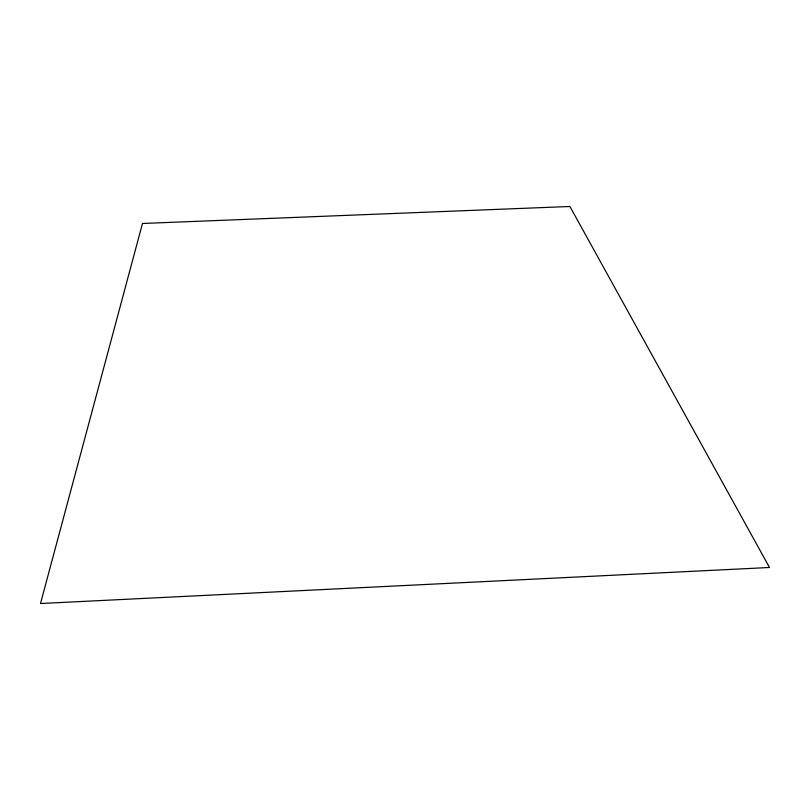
<?xml version="1.0" encoding="UTF-8"?>
<svg xmlns="http://www.w3.org/2000/svg" width="810" height="810" viewBox="0 0 810 810"><rect width="100%" height="100%" fill="white"/><g stroke="black" fill="none" stroke-linecap="round" stroke-linejoin="round"><path stroke-width="1.21" d="M142.479 223.479L40.5 603.521L769.5 567.486L569.906 206.479L142.479 223.479"/></g></svg>
